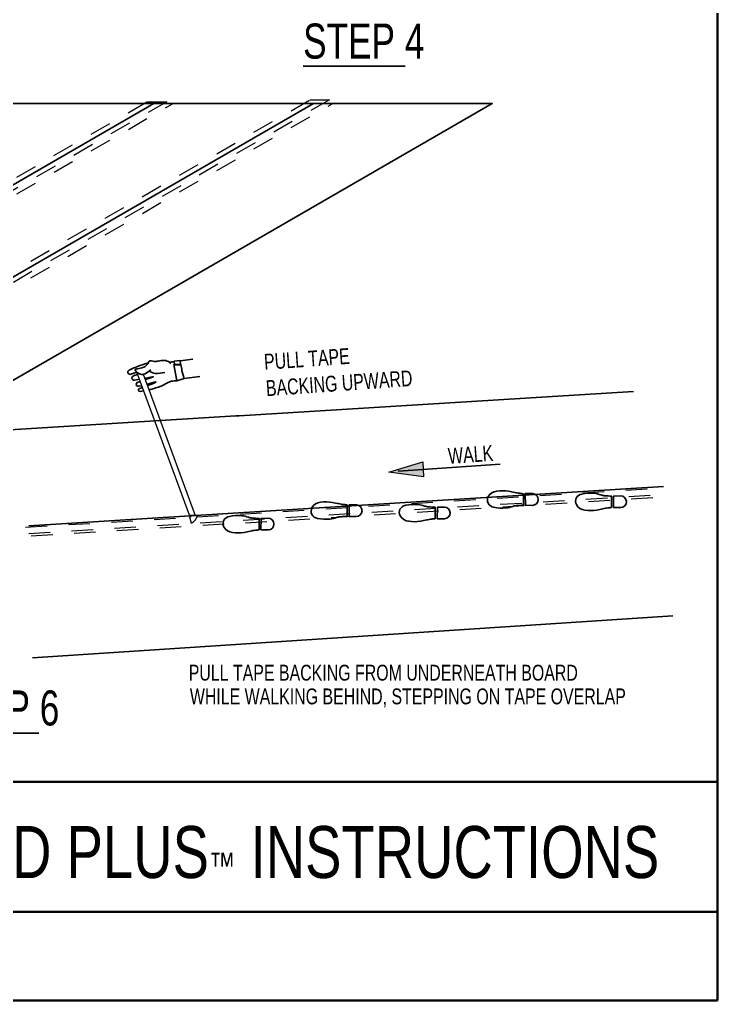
# Model space of a CAD drawing. Header units: inches. Extents: x -9 to 49, y -7 to 10.3.
# Drawn here: x 16.162 to 19.412, y -0.537 to 4.031 of the extents above; entities that cross this region are included whole.
import ezdxf

# ---------------------------------------------------------------- set-up
doc = ezdxf.new("R2010")
doc.units = ezdxf.units.IN
doc.header["$MEASUREMENT"] = 0
for name, pattern in [('AI-Linetype-47', [0.048611, 0.027778, -0.020833]), ('AI-Linetype-48', [0.048611, 0.027778, -0.020833]), ('AI-Linetype-66', [0.048611, 0.027778, -0.020833]), ('AI-Linetype-67', [0.048611, 0.027778, -0.020833]), ('AI-Linetype-68', [0.048611, 0.027778, -0.020833]), ('AI-Linetype-69', [0.048611, 0.027778, -0.020833]), ('AI-Linetype-70', [0.048611, 0.027778, -0.020833]), ('AI-Linetype-71', [0.048611, 0.027778, -0.020833]), ('AI-Linetype-72', [0.048611, 0.027778, -0.020833]), ('AI-Linetype-73', [0.048611, 0.027778, -0.020833])]:
    doc.linetypes.add(name, pattern=pattern)
for name, color, linetype in [('A-Anno-Titl', 7, 'Continuous'), ('A-Anno-Titl-Bdry', 7, 'Continuous'), ('A-Anno-Titl-Otln', 7, 'Continuous'), ('A-ANNO-TXT', 7, 'Continuous'), ('A-LINE-HIDDEN', 7, 'Continuous'), ('A-LINE-HVY', 7, 'Continuous'), ('A-LINE-LIGHT', 7, 'Continuous'), ('A-LINE-SCREEN', 7, 'Continuous')]:
    doc.layers.add(name, color=color, linetype=linetype)

# ---------------------------------------------------------------- blocks, each defined once
blk = doc.blocks.new('block 68')
at = {"layer": 'A-LINE-SCREEN', "color": 8, "lineweight": 25}
blk.add_open_spline([(17.2862, 1.6537), (17.2862, 1.6537), (17.287, 1.7076), (17.287, 1.7076), (17.287, 1.7076), (17.3188, 1.7083), (17.3188, 1.7083), (17.3338, 1.7086), (17.3462, 1.6968), (17.3467, 1.6818), (17.3472, 1.6668), (17.3353, 1.6542), (17.3203, 1.6537), (17.3203, 1.6537), (17.2862, 1.6537), (17.2862, 1.6537)], degree=3, knots=[0, 0, 0, 0, 1, 1, 1, 2, 2, 2, 3, 3, 3, 4, 4, 4, 5, 5, 5, 5], dxfattribs=at)
blk = doc.blocks.new('block 69')
at = {"layer": 'A-LINE-SCREEN', "color": 8, "lineweight": 25}
blk.add_open_spline([(17.2773, 1.6542), (17.2773, 1.6542), (17.2773, 1.7075), (17.2773, 1.7075), (17.2666, 1.708), (17.256, 1.7086), (17.2453, 1.7094), (17.2394, 1.7104), (17.2335, 1.7115), (17.2276, 1.7128), (17.2178, 1.7168), (17.2073, 1.7194), (17.1967, 1.7203), (17.1776, 1.7219), (17.1583, 1.7208), (17.1395, 1.7171), (17.1284, 1.715), (17.1188, 1.7083), (17.1129, 1.6986), (17.1084, 1.6887), (17.1087, 1.6773), (17.1136, 1.6677), (17.1218, 1.653), (17.1367, 1.6434), (17.1535, 1.642), (17.1718, 1.6394), (17.1904, 1.6396), (17.2086, 1.6425), (17.2183, 1.6446), (17.228, 1.6465), (17.2377, 1.6482), (17.2452, 1.6501), (17.2528, 1.6514), (17.2606, 1.6522), (17.2661, 1.6532), (17.2717, 1.6538), (17.2773, 1.6542)], degree=3, knots=[0, 0, 0, 0, 1, 1, 1, 2, 2, 2, 3, 3, 3, 4, 4, 4, 5, 5, 5, 6, 6, 6, 7, 7, 7, 8, 8, 8, 9, 9, 9, 10, 10, 10, 11, 11, 11, 12, 12, 12, 12], dxfattribs=at)
blk = doc.blocks.new('block 70')
at = {"layer": 'A-LINE-SCREEN', "color": 8, "lineweight": 25}
blk.add_open_spline([(17.6967, 1.7709), (17.6967, 1.7709), (17.6974, 1.717), (17.6974, 1.717), (17.6974, 1.717), (17.7292, 1.7163), (17.7292, 1.7163), (17.7443, 1.716), (17.7568, 1.7279), (17.7571, 1.743), (17.7575, 1.7579), (17.7457, 1.7704), (17.7307, 1.7709), (17.7307, 1.7709), (17.6967, 1.7709), (17.6967, 1.7709)], degree=3, knots=[0, 0, 0, 0, 1, 1, 1, 2, 2, 2, 3, 3, 3, 4, 4, 4, 5, 5, 5, 5], dxfattribs=at)
blk = doc.blocks.new('block 71')
at = {"layer": 'A-LINE-SCREEN', "color": 8, "lineweight": 25}
blk.add_open_spline([(17.6877, 1.7704), (17.6877, 1.7704), (17.6877, 1.7171), (17.6877, 1.7171), (17.677, 1.7166), (17.6664, 1.716), (17.6558, 1.7152), (17.6498, 1.7142), (17.6439, 1.7131), (17.638, 1.7118), (17.6282, 1.7078), (17.6177, 1.7052), (17.6071, 1.7043), (17.588, 1.7027), (17.5687, 1.7038), (17.5499, 1.7075), (17.5388, 1.7096), (17.5292, 1.7163), (17.5233, 1.726), (17.5188, 1.7359), (17.5191, 1.7473), (17.524, 1.7569), (17.5322, 1.7716), (17.5472, 1.7812), (17.5639, 1.7826), (17.5822, 1.7852), (17.6008, 1.785), (17.619, 1.7821), (17.6287, 1.78), (17.6384, 1.7781), (17.6481, 1.7764), (17.6556, 1.7745), (17.6633, 1.7732), (17.671, 1.7724), (17.6765, 1.7714), (17.6821, 1.7708), (17.6877, 1.7704)], degree=3, knots=[0, 0, 0, 0, 1, 1, 1, 2, 2, 2, 3, 3, 3, 4, 4, 4, 5, 5, 5, 6, 6, 6, 7, 7, 7, 8, 8, 8, 9, 9, 9, 10, 10, 10, 11, 11, 11, 12, 12, 12, 12], dxfattribs=at)
blk = doc.blocks.new('block 72')
at = {"layer": 'A-LINE-SCREEN', "color": 8, "lineweight": 25}
blk.add_open_spline([(18.107, 1.7058), (18.107, 1.7058), (18.1078, 1.7596), (18.1078, 1.7596), (18.1078, 1.7596), (18.1396, 1.7603), (18.1396, 1.7603), (18.1546, 1.7606), (18.167, 1.7488), (18.1675, 1.7339), (18.168, 1.7188), (18.1561, 1.7062), (18.1411, 1.7058), (18.1411, 1.7058), (18.107, 1.7058), (18.107, 1.7058)], degree=3, knots=[0, 0, 0, 0, 1, 1, 1, 2, 2, 2, 3, 3, 3, 4, 4, 4, 5, 5, 5, 5], dxfattribs=at)
blk = doc.blocks.new('block 73')
at = {"layer": 'A-LINE-SCREEN', "color": 8, "lineweight": 25}
blk.add_open_spline([(18.0981, 1.7062), (18.0981, 1.7062), (18.0981, 1.7595), (18.0981, 1.7595), (18.0874, 1.76), (18.0768, 1.7606), (18.0661, 1.7614), (18.0602, 1.7624), (18.0543, 1.7635), (18.0484, 1.7648), (18.0386, 1.7689), (18.0281, 1.7714), (18.0175, 1.7724), (17.9984, 1.7739), (17.9791, 1.7728), (17.9603, 1.7692), (17.9492, 1.767), (17.9395, 1.7603), (17.9337, 1.7506), (17.9292, 1.7407), (17.9295, 1.7293), (17.9344, 1.7197), (17.9426, 1.7051), (17.9575, 1.6955), (17.9743, 1.694), (17.9926, 1.6914), (18.0112, 1.6916), (18.0294, 1.6945), (18.0391, 1.6966), (18.0488, 1.6985), (18.0585, 1.7002), (18.066, 1.7021), (18.0736, 1.7035), (18.0814, 1.7043), (18.0869, 1.7052), (18.0925, 1.7058), (18.0981, 1.7062)], degree=3, knots=[0, 0, 0, 0, 1, 1, 1, 2, 2, 2, 3, 3, 3, 4, 4, 4, 5, 5, 5, 6, 6, 6, 7, 7, 7, 8, 8, 8, 9, 9, 9, 10, 10, 10, 11, 11, 11, 12, 12, 12, 12], dxfattribs=at)
blk = doc.blocks.new('block 74')
at = {"layer": 'A-LINE-SCREEN', "color": 8, "lineweight": 25}
blk.add_open_spline([(18.5174, 1.8229), (18.5174, 1.8229), (18.5182, 1.7691), (18.5182, 1.7691), (18.5182, 1.7691), (18.55, 1.7683), (18.55, 1.7683), (18.5651, 1.768), (18.5776, 1.7799), (18.5779, 1.795), (18.5783, 1.81), (18.5665, 1.8224), (18.5515, 1.8229), (18.5515, 1.8229), (18.5174, 1.8229), (18.5174, 1.8229)], degree=3, knots=[0, 0, 0, 0, 1, 1, 1, 2, 2, 2, 3, 3, 3, 4, 4, 4, 5, 5, 5, 5], dxfattribs=at)
blk = doc.blocks.new('block 75')
at = {"layer": 'A-LINE-SCREEN', "color": 8, "lineweight": 25}
blk.add_open_spline([(18.5085, 1.8225), (18.5085, 1.8225), (18.5085, 1.7691), (18.5085, 1.7691), (18.4978, 1.7686), (18.4872, 1.768), (18.4766, 1.7672), (18.4706, 1.7662), (18.4647, 1.7651), (18.4588, 1.7638), (18.449, 1.7598), (18.4385, 1.7572), (18.4279, 1.7563), (18.4088, 1.7547), (18.3895, 1.7558), (18.3707, 1.7595), (18.3596, 1.7616), (18.35, 1.7683), (18.3441, 1.778), (18.3396, 1.7879), (18.3399, 1.7993), (18.3448, 1.8089), (18.353, 1.8236), (18.368, 1.8332), (18.3847, 1.8346), (18.403, 1.8372), (18.4216, 1.837), (18.4398, 1.8341), (18.4495, 1.8321), (18.4592, 1.8301), (18.4689, 1.8284), (18.4764, 1.8265), (18.4841, 1.8252), (18.4918, 1.8244), (18.4973, 1.8234), (18.5029, 1.8228), (18.5085, 1.8225)], degree=3, knots=[0, 0, 0, 0, 1, 1, 1, 2, 2, 2, 3, 3, 3, 4, 4, 4, 5, 5, 5, 6, 6, 6, 7, 7, 7, 8, 8, 8, 9, 9, 9, 10, 10, 10, 11, 11, 11, 12, 12, 12, 12], dxfattribs=at)
blk = doc.blocks.new('block 76')
at = {"layer": 'A-LINE-SCREEN', "color": 8, "lineweight": 25}
blk.add_open_spline([(18.9278, 1.7578), (18.9278, 1.7578), (18.9286, 1.8116), (18.9286, 1.8116), (18.9286, 1.8116), (18.9604, 1.8123), (18.9604, 1.8123), (18.9754, 1.8127), (18.9878, 1.8008), (18.9883, 1.7859), (18.9888, 1.7708), (18.9769, 1.7582), (18.9619, 1.7578), (18.9619, 1.7578), (18.9278, 1.7578), (18.9278, 1.7578)], degree=3, knots=[0, 0, 0, 0, 1, 1, 1, 2, 2, 2, 3, 3, 3, 4, 4, 4, 5, 5, 5, 5], dxfattribs=at)
blk = doc.blocks.new('block 77')
at = {"layer": 'A-LINE-SCREEN', "color": 8, "lineweight": 25}
blk.add_open_spline([(18.9189, 1.7582), (18.9189, 1.7582), (18.9189, 1.8115), (18.9189, 1.8115), (18.9082, 1.812), (18.8976, 1.8126), (18.8869, 1.8134), (18.881, 1.8144), (18.8751, 1.8155), (18.8692, 1.8168), (18.8594, 1.8209), (18.8489, 1.8234), (18.8383, 1.8244), (18.8192, 1.8259), (18.7999, 1.8248), (18.7811, 1.8212), (18.77, 1.819), (18.7603, 1.8123), (18.7545, 1.8026), (18.75, 1.7927), (18.7503, 1.7814), (18.7552, 1.7717), (18.7634, 1.7571), (18.7783, 1.7475), (18.7951, 1.746), (18.8134, 1.7435), (18.832, 1.7436), (18.8502, 1.7465), (18.8599, 1.7486), (18.8696, 1.7505), (18.8793, 1.7522), (18.8868, 1.7541), (18.8944, 1.7555), (18.9022, 1.7563), (18.9077, 1.7572), (18.9133, 1.7578), (18.9189, 1.7582)], degree=3, knots=[0, 0, 0, 0, 1, 1, 1, 2, 2, 2, 3, 3, 3, 4, 4, 4, 5, 5, 5, 6, 6, 6, 7, 7, 7, 8, 8, 8, 9, 9, 9, 10, 10, 10, 11, 11, 11, 12, 12, 12, 12], dxfattribs=at)
blk = doc.blocks.new('block 78')
at = {"layer": 'A-LINE-SCREEN', "color": 8, "lineweight": 25}
blk.add_open_spline([(17.0024, 2.3689), (17.0024, 2.3689), (16.928, 2.3585), (16.928, 2.3585), (16.928, 2.3585), (16.9173, 2.3949), (16.9173, 2.3949), (16.9177, 2.3999), (16.9175, 2.4048), (16.9167, 2.4098), (16.9167, 2.4098), (16.9136, 2.4243), (16.9136, 2.4243)], degree=3, knots=[0, 0, 0, 0, 1, 1, 1, 2, 2, 2, 3, 3, 3, 4, 4, 4, 4], dxfattribs=at)
blk = doc.blocks.new('block 79')
at = {"layer": 'A-LINE-SCREEN', "color": 8, "lineweight": 25}
blk.add_lwpolyline([(16.8862, 2.4251), (16.8812, 2.4244), (16.8951, 2.3481), (16.928, 2.3585)], dxfattribs=at)
blk = doc.blocks.new('block 80')
at = {"layer": 'A-LINE-SCREEN', "color": 8, "lineweight": 25}
blk.add_lwpolyline([(16.9098, 2.4418), (16.9683, 2.4499)], dxfattribs=at)
blk = doc.blocks.new('block 81')
at = {"layer": 'A-LINE-SCREEN', "color": 8, "lineweight": 25}
blk.add_open_spline([(16.8824, 2.4381), (16.8754, 2.4373), (16.8685, 2.4355), (16.8616, 2.4337)], degree=3, dxfattribs=at)
blk = doc.blocks.new('block 82')
at = {"layer": 'A-LINE-SCREEN', "color": 8, "lineweight": 25}
blk.add_open_spline([(16.8664, 2.4286), (16.8649, 2.4304), (16.8633, 2.4321), (16.8616, 2.4337), (16.8483, 2.4458), (16.8257, 2.4453), (16.8077, 2.4406), (16.8017, 2.4391), (16.7963, 2.437), (16.79, 2.4378), (16.7817, 2.4388), (16.7718, 2.4447), (16.7667, 2.4409), (16.7638, 2.4387), (16.7625, 2.4335), (16.7603, 2.4293), (16.7561, 2.4212), (16.7486, 2.4164), (16.7414, 2.4127), (16.7346, 2.4092), (16.728, 2.4067), (16.7187, 2.4055), (16.7115, 2.4046), (16.7027, 2.4045), (16.7008, 2.4014), (16.6981, 2.3972), (16.7081, 2.3875), (16.7173, 2.3826), (16.7389, 2.3711), (16.756, 2.3856), (16.7732, 2.4001)], degree=3, knots=[0, 0, 0, 0, 1, 1, 1, 2, 2, 2, 3, 3, 3, 4, 4, 4, 5, 5, 5, 6, 6, 6, 7, 7, 7, 8, 8, 8, 9, 9, 9, 10, 10, 10, 10], dxfattribs=at)
blk = doc.blocks.new('block 83')
at = {"layer": 'A-LINE-SCREEN', "color": 8, "lineweight": 25}
blk.add_open_spline([(16.7643, 2.3927), (16.7742, 2.3886), (16.784, 2.3844), (16.7942, 2.383), (16.8084, 2.381), (16.8232, 2.3843), (16.838, 2.3876)], degree=3, knots=[0, 0, 0, 0, 1, 1, 1, 2, 2, 2, 2], dxfattribs=at)
blk = doc.blocks.new('block 84')
at = {"layer": 'A-LINE-SCREEN', "color": 8, "lineweight": 25}
blk.add_open_spline([(16.8949, 2.348), (16.8862, 2.3482), (16.8774, 2.3484), (16.8692, 2.3464), (16.8566, 2.3435), (16.8454, 2.3356), (16.8336, 2.3296), (16.8173, 2.3213), (16.8, 2.3163), (16.7827, 2.3113), (16.7767, 2.3095), (16.7706, 2.3078), (16.7646, 2.3061)], degree=3, knots=[0, 0, 0, 0, 1, 1, 1, 2, 2, 2, 3, 3, 3, 4, 4, 4, 4], dxfattribs=at)
blk = doc.blocks.new('block 85')
at = {"layer": 'A-LINE-SCREEN', "color": 8, "lineweight": 25}
blk.add_open_spline([(16.7575, 2.3256), (16.7609, 2.3269), (16.7644, 2.3282), (16.7679, 2.3294), (16.7738, 2.3316), (16.7798, 2.3338), (16.787, 2.3372), (16.7911, 2.3392), (16.7956, 2.3415), (16.7973, 2.3428), (16.8022, 2.3464), (16.7832, 2.3404), (16.7642, 2.3345), (16.7612, 2.3335), (16.7582, 2.3326), (16.7552, 2.3316)], degree=3, knots=[0, 0, 0, 0, 1, 1, 1, 2, 2, 2, 3, 3, 3, 4, 4, 4, 5, 5, 5, 5], dxfattribs=at)
blk = doc.blocks.new('block 86')
at = {"layer": 'A-LINE-SCREEN', "color": 8, "lineweight": 25}
blk.add_open_spline([(16.7448, 2.36), (16.7649, 2.3641), (16.7851, 2.3683), (16.7849, 2.3673), (16.7847, 2.3663), (16.7667, 2.3608), (16.7486, 2.3553)], degree=3, knots=[0, 0, 0, 0, 1, 1, 1, 2, 2, 2, 2], dxfattribs=at)
blk = doc.blocks.new('block 87')
at = {"layer": 'A-LINE-SCREEN', "color": 8, "lineweight": 25}
blk.add_open_spline([(16.7619, 2.4327), (16.7487, 2.4282), (16.7356, 2.4237), (16.7226, 2.419), (16.713, 2.4155), (16.7035, 2.4119), (16.694, 2.4084)], degree=3, knots=[0, 0, 0, 0, 1, 1, 1, 2, 2, 2, 2], dxfattribs=at)
blk = doc.blocks.new('block 88')
at = {"layer": 'A-LINE-SCREEN', "color": 8, "lineweight": 25}
blk.add_lwpolyline([(16.8862, 2.4251), (16.9136, 2.4243)], dxfattribs=at)
blk = doc.blocks.new('block 89')
at = {"layer": 'A-LINE-SCREEN', "color": 8, "lineweight": 25}
blk.add_lwpolyline([(16.9142, 2.4218), (16.8816, 2.4223)], dxfattribs=at)
blk = doc.blocks.new('block 90')
at = {"layer": 'A-LINE-SCREEN', "color": 8, "lineweight": 25}
blk.add_lwpolyline([(16.8837, 2.4247), (16.8822, 2.4403)], dxfattribs=at)
blk = doc.blocks.new('block 91')
at = {"layer": 'A-LINE-SCREEN', "color": 8, "lineweight": 25}
blk.add_lwpolyline([(16.9119, 2.4244), (16.9097, 2.4433)], dxfattribs=at)
blk = doc.blocks.new('block 92')
at = {"layer": 'A-LINE-SCREEN', "color": 8, "lineweight": 25}
blk.add_lwpolyline([(16.8822, 2.4403), (16.9097, 2.4433)], dxfattribs=at)
blk = doc.blocks.new('block 93')
at = {"layer": 'A-LINE-SCREEN', "color": 8, "lineweight": 25}
blk.add_open_spline([(16.694, 2.4084), (16.694, 2.4084), (16.672, 2.3977), (16.672, 2.3977), (16.6719, 2.3976), (16.6719, 2.3976), (16.6718, 2.3976), (16.6668, 2.395), (16.6649, 2.3889), (16.6674, 2.384), (16.67, 2.379), (16.6761, 2.377), (16.681, 2.3796), (16.681, 2.3796), (16.7078, 2.3892), (16.7078, 2.3892)], degree=3, knots=[0, 0, 0, 0, 1, 1, 1, 2, 2, 2, 3, 3, 3, 4, 4, 4, 5, 5, 5, 5], dxfattribs=at)
blk = doc.blocks.new('block 94')
at = {"layer": 'A-LINE-SCREEN', "color": 8, "lineweight": 25}
blk.add_open_spline([(16.7201, 2.3557), (16.7201, 2.3557), (16.6979, 2.3513), (16.6979, 2.3513), (16.6923, 2.3502), (16.6868, 2.3538), (16.6857, 2.3595), (16.6849, 2.3639), (16.6869, 2.3683), (16.6909, 2.3705), (16.6974, 2.3742), (16.7045, 2.3768), (16.7118, 2.3782)], degree=3, knots=[0, 0, 0, 0, 1, 1, 1, 2, 2, 2, 3, 3, 3, 4, 4, 4, 4], dxfattribs=at)
blk = doc.blocks.new('block 95')
at = {"layer": 'A-LINE-SCREEN', "color": 8, "lineweight": 25}
blk.add_open_spline([(16.7312, 2.3255), (16.7312, 2.3255), (16.7164, 2.323), (16.7164, 2.323), (16.7112, 2.3221), (16.7062, 2.3256), (16.7053, 2.3308), (16.7046, 2.3347), (16.7064, 2.3386), (16.7097, 2.3407), (16.7097, 2.3407), (16.7237, 2.3458), (16.7237, 2.3458)], degree=3, knots=[0, 0, 0, 0, 1, 1, 1, 2, 2, 2, 3, 3, 3, 4, 4, 4, 4], dxfattribs=at)
blk = doc.blocks.new('block 96')
at = {"layer": 'A-LINE-SCREEN', "color": 8, "lineweight": 25}
blk.add_open_spline([(16.7397, 2.3023), (16.7397, 2.3023), (16.7231, 2.2994), (16.7231, 2.2994), (16.7194, 2.2988), (16.716, 2.3012), (16.7153, 2.3049), (16.7147, 2.3085), (16.7171, 2.312), (16.7208, 2.3127), (16.7212, 2.3127), (16.7215, 2.3128), (16.7219, 2.3128), (16.7219, 2.3128), (16.7342, 2.3173), (16.7342, 2.3173)], degree=3, knots=[0, 0, 0, 0, 1, 1, 1, 2, 2, 2, 3, 3, 3, 4, 4, 4, 5, 5, 5, 5], dxfattribs=at)
blk = doc.blocks.new('block 223')
at = {"layer": 'A-LINE-HVY', "color": 7, "lineweight": 25}
blk.add_lwpolyline([(17.5311, 3.6399), (14.5328, 1.9088), (15.365, 1.9088), (16.7991, 2.7368), (18.3633, 3.6399), (15.3021, 3.6399), (12.2591, 1.883), (13.0913, 1.883), (13.1062, 1.8916)], dxfattribs=at)
blk = doc.blocks.new('block 224')
at = {"layer": 'A-LINE-HVY', "color": 7, "lineweight": 25}
blk.add_lwpolyline([(16.2229, 1.0582), (19.2042, 1.2532)], dxfattribs=at)
blk = doc.blocks.new('block 225')
at = {"layer": 'A-LINE-HVY', "color": 7, "lineweight": 25}
blk.add_lwpolyline([(16.2046, 1.6737), (19.1615, 1.8565)], dxfattribs=at)
blk = doc.blocks.new('block 226')
at = {"layer": 'A-LINE-HVY', "color": 7, "lineweight": 25}
blk.add_lwpolyline([(16.0649, 2.1164), (17.1935, 2.1862)], dxfattribs=at)
blk = doc.blocks.new('block 227')
at = {"layer": 'A-LINE-HVY', "color": 7, "lineweight": 25}
blk.add_lwpolyline([(17.1606, 2.1842), (19.0218, 2.2993)], dxfattribs=at)
blk = doc.blocks.new('block 316')
at = {"layer": 'A-LINE-HVY', "color": 7, "lineweight": 25}
blk.add_lwpolyline([(16.7881, 3.6399), (13.7749, 1.9002), (14.6071, 1.9002), (14.622, 1.9088)], dxfattribs=at)
blk = doc.blocks.new('block 422')
at = {"layer": 'A-LINE-LIGHT', "color": 7, "lineweight": 5}
blk.add_open_spline([(16.7078, 2.3892), (16.7078, 2.3892), (16.9528, 1.7223), (16.9528, 1.7223), (16.9528, 1.7223), (16.9797, 1.7206), (16.9797, 1.7206), (16.9797, 1.7206), (16.7379, 2.3788), (16.7379, 2.3788), (16.7379, 2.3788), (16.7265, 2.3744), (16.7078, 2.3892)], degree=3, knots=[0, 0, 0, 0, 1, 1, 1, 2, 2, 2, 3, 3, 3, 4, 4, 4, 4], dxfattribs=at)
blk = doc.blocks.new('block 650')
h = blk.add_hatch(color=7)
h.dxf.hatch_style = 2
h.paths.add_polyline_path([(17.9273, 1.9277), (17.925, 1.9279), (17.9272, 1.9284)])
at = {"lineweight": 0}
blk.add_lwpolyline([(17.9273, 1.9277), (17.925, 1.9279), (17.9272, 1.9284), (17.9273, 1.9277)], dxfattribs=at)
at = {"color": 7, "lineweight": 25}
blk.add_lwpolyline([(17.9272, 1.928), (18.4, 1.9607)], dxfattribs=at)
blk = doc.blocks.new('block 669')
at = {"color": 7, "lineweight": 35}
blk.add_lwpolyline([(12.1451, 0.4805), (12.1451, 9.152), (19.412, 9.152), (19.412, 0.4805), (12.1451, 0.4805)], dxfattribs=at)
blk = doc.blocks.new('block 696')
at = {"layer": 'A-LINE-HIDDEN', "color": 7, "linetype": 'AI-Linetype-47', "lineweight": 5}
blk.add_lwpolyline([(13.8641, 1.9002), (15.2833, 2.7196), (16.8772, 3.6399)], dxfattribs=at)
blk = doc.blocks.new('block 697')
at = {"layer": 'A-LINE-HIDDEN', "color": 7, "linetype": 'AI-Linetype-48', "lineweight": 5}
blk.add_lwpolyline([(14.622, 1.9088), (16.0412, 2.7282), (17.6203, 3.6399)], dxfattribs=at)
blk = doc.blocks.new('block 715')
at = {"layer": 'A-LINE-HIDDEN', "color": 7, "linetype": 'AI-Linetype-66', "lineweight": 9}
blk.add_lwpolyline([(16.8475, 3.6485), (13.8145, 1.8973), (13.7241, 1.8973), (16.7571, 3.6485), (16.8475, 3.6485)], dxfattribs=at)
blk = doc.blocks.new('block 716')
at = {"layer": 'A-LINE-HIDDEN', "color": 7, "linetype": 'AI-Linetype-67', "lineweight": 9}
blk.add_lwpolyline([(17.6054, 3.657), (14.5724, 1.9059), (14.482, 1.9059), (17.515, 3.657), (17.6054, 3.657)], dxfattribs=at)
blk = doc.blocks.new('block 717')
at = {"layer": 'A-LINE-HIDDEN', "color": 7, "linetype": 'AI-Linetype-68', "lineweight": 5}
blk.add_lwpolyline([(16.2165, 1.626), (19.1735, 1.8088)], dxfattribs=at)
blk = doc.blocks.new('block 718')
at = {"layer": 'A-LINE-HIDDEN', "color": 7, "linetype": 'AI-Linetype-69', "lineweight": 9}
blk.add_lwpolyline([(16.205, 1.6374), (19.1619, 1.8202)], dxfattribs=at)
blk = doc.blocks.new('block 719')
at = {"layer": 'A-LINE-HIDDEN', "color": 7, "linetype": 'AI-Linetype-70', "lineweight": 9}
blk.add_lwpolyline([(16.1904, 1.6661), (19.1473, 1.8489)], dxfattribs=at)
blk = doc.blocks.new('block 720')
at = {"layer": 'A-LINE-HIDDEN', "color": 7, "linetype": 'AI-Linetype-71', "lineweight": 9}
blk.add_lwpolyline([(16.9622, 1.6842), (16.9553, 1.7134)], dxfattribs=at)
blk = doc.blocks.new('block 721')
at = {"layer": 'A-LINE-HIDDEN', "color": 7, "linetype": 'AI-Linetype-72', "lineweight": 9}
blk.add_open_spline([(16.9622, 1.6842), (16.9696, 1.6897), (16.977, 1.6952), (16.9819, 1.7025), (16.9859, 1.7084), (16.9882, 1.7155), (16.991, 1.7223)], degree=3, knots=[0, 0, 0, 0, 1, 1, 1, 2, 2, 2, 2], dxfattribs=at)
blk = doc.blocks.new('block 722')
at = {"layer": 'A-LINE-HIDDEN', "color": 7, "linetype": 'AI-Linetype-73', "lineweight": 9}
blk.add_open_spline([(16.9553, 1.7134), (16.9582, 1.7157), (16.9611, 1.7181), (16.9641, 1.7206)], degree=3, dxfattribs=at)
blk = doc.blocks.new('block 805')
at = {"layer": 'A-ANNO-TXT', "color": 7, "lineweight": 25}
blk.add_lwpolyline([(15.7828, 0.708), (16.2523, 0.708)], dxfattribs=at)
at = {"layer": 'A-ANNO-TXT', "color": 7, "insert": (15.7828, 0.7407), "char_height": 0.163315, "attachment_point": 7}
blk.add_mtext('\\fMyriad Pro|b0|i0|c0|p34;\\W0.75;STEP 6', dxfattribs=at)
blk = doc.blocks.new('block 812')
at = {"layer": 'A-ANNO-TXT', "color": 7, "char_height": 0.073909, "attachment_point": 7}
for s, insert in [('\\fMyriad Pro|b0|i0|c0|p34;\\W0.75;PULL TAPE BACKING FROM UNDERNEATH BOARD ', (16.9499, 0.951)), ('\\fMyriad Pro|b0|i0|c0|p34;\\W0.75;WHILE WALKING BEHIND, STEPPING ON TAPE OVERLAP', (16.9551, 0.8279))]:
    blk.add_mtext(s, dxfattribs=dict(at, insert=insert))
blk = doc.blocks.new('block 816')
at = {"layer": 'A-ANNO-TXT', "color": 7, "insert": (18.1604, 1.9609), "char_height": 0.073909, "attachment_point": 7, "rotation": 4.053}
blk.add_mtext('\\fMyriad Pro|b0|i0|c0|p34;\\W0.750001;WALK', dxfattribs=at)
blk = doc.blocks.new('block 817')
at = {"layer": 'A-ANNO-TXT', "color": 7, "char_height": 0.073909, "attachment_point": 7, "rotation": 4.053}
for s, insert in [('\\fMyriad Pro|b0|i0|c0|p34;\\W0.750001;PULL TAPE ', (17.3034, 2.3984)), ('\\fMyriad Pro|b0|i0|c0|p34;\\W0.750001;BACKING UPWARD', (17.3121, 2.2755))]:
    blk.add_mtext(s, dxfattribs=dict(at, insert=insert))
blk = doc.blocks.new('block 877')
at = {"layer": 'A-Anno-Titl-Otln', "color": 7, "lineweight": 35}
blk.add_lwpolyline([(12.1451, -0.5373), (19.412, -0.5373)], dxfattribs=at)
blk = doc.blocks.new('block 878')
at = {"layer": 'A-Anno-Titl-Otln', "color": 7, "lineweight": 35}
blk.add_lwpolyline([(12.1451, 0.4805), (19.412, 0.4805)], dxfattribs=at)
blk = doc.blocks.new('block 881')
at = {"layer": 'A-Anno-Titl-Otln', "color": 7, "lineweight": 35}
blk.add_lwpolyline([(19.412, 9.152), (19.412, -0.5373)], dxfattribs=at)
blk = doc.blocks.new('block 891')
at = {"layer": 'A-Anno-Titl-Bdry', "color": 7, "lineweight": 35}
blk.add_lwpolyline([(14.1232, -0.1251), (19.412, -0.1251)], dxfattribs=at)

msp = doc.modelspace()

# ---------------------------------------------------------------- hatches: boundary and pattern name
at = {"layer": 'A-LINE-HIDDEN'}
h = msp.add_hatch(color=7, dxfattribs=at)
h.dxf.hatch_style = 2
h.paths.add_polyline_path([(18.0405, 1.9705), (18.0434, 1.9013), (17.8825, 1.9225)])

# ---------------------------------------------------------------- linework, layer by layer
at = {"layer": 'A-ANNO-TXT', "color": 7, "lineweight": 25}
msp.add_lwpolyline([(17.4827, 3.8142), (17.9583, 3.8142)], dxfattribs=at)
at = {"layer": 'A-LINE-HIDDEN', "lineweight": 0}
msp.add_lwpolyline([(18.0405, 1.9705), (18.0434, 1.9013), (17.8825, 1.9225), (18.0405, 1.9705)], dxfattribs=at)

# ---------------------------------------------------------------- block references
for name in ['block 669', 'block 650']:
    msp.add_blockref(name, (0, 0))
at = {"layer": 'A-Anno-Titl-Bdry'}
msp.add_blockref('block 891', (0, 0), dxfattribs=at)
at = {"layer": 'A-Anno-Titl-Otln'}
for name in ['block 881', 'block 878', 'block 877']:
    msp.add_blockref(name, (0, 0), dxfattribs=at)
at = {"layer": 'A-ANNO-TXT'}
for name in ['block 817', 'block 816', 'block 812', 'block 805']:
    msp.add_blockref(name, (0, 0), dxfattribs=at)
at = {"layer": 'A-LINE-HIDDEN'}
for name in ['block 716', 'block 715', 'block 696', 'block 697', 'block 719', 'block 718', 'block 717', 'block 722', 'block 720', 'block 721']:
    msp.add_blockref(name, (0, 0), dxfattribs=at)
at = {"layer": 'A-LINE-HVY'}
for name in ['block 223', 'block 316', 'block 227', 'block 226', 'block 225', 'block 224']:
    msp.add_blockref(name, (0, 0), dxfattribs=at)
at = {"layer": 'A-LINE-LIGHT'}
msp.add_blockref('block 422', (0, 0), dxfattribs=at)
at = {"layer": 'A-LINE-SCREEN'}
for name in ['block 87', 'block 82', 'block 81', 'block 79', 'block 89', 'block 92', 'block 90', 'block 88', 'block 91', 'block 80', 'block 78', 'block 93', 'block 94', 'block 83', 'block 95', 'block 86', 'block 85', 'block 84', 'block 96', 'block 75', 'block 71', 'block 74', 'block 77', 'block 76', 'block 70', 'block 73', 'block 72', 'block 69', 'block 68']:
    msp.add_blockref(name, (0, 0), dxfattribs=at)

# ---------------------------------------------------------------- texts
at = {"layer": 'A-Anno-Titl', "color": 7, "insert": (14.7737, 0.0291), "char_height": 0.242232, "attachment_point": 7}
msp.add_mtext('\\fArial|b0|i0|c0|p34;\\W0.75;RAM BOARD PLUS\\H0.118;™\\H0.242232; INSTRUCTIONS', dxfattribs=at)
at = {"layer": 'A-ANNO-TXT', "color": 7, "insert": (17.4827, 3.8468), "char_height": 0.163315, "attachment_point": 7}
msp.add_mtext('\\fMyriad Pro|b0|i0|c0|p34;\\W0.75;STEP 4', dxfattribs=at)

doc.saveas('drawing.dxf')
